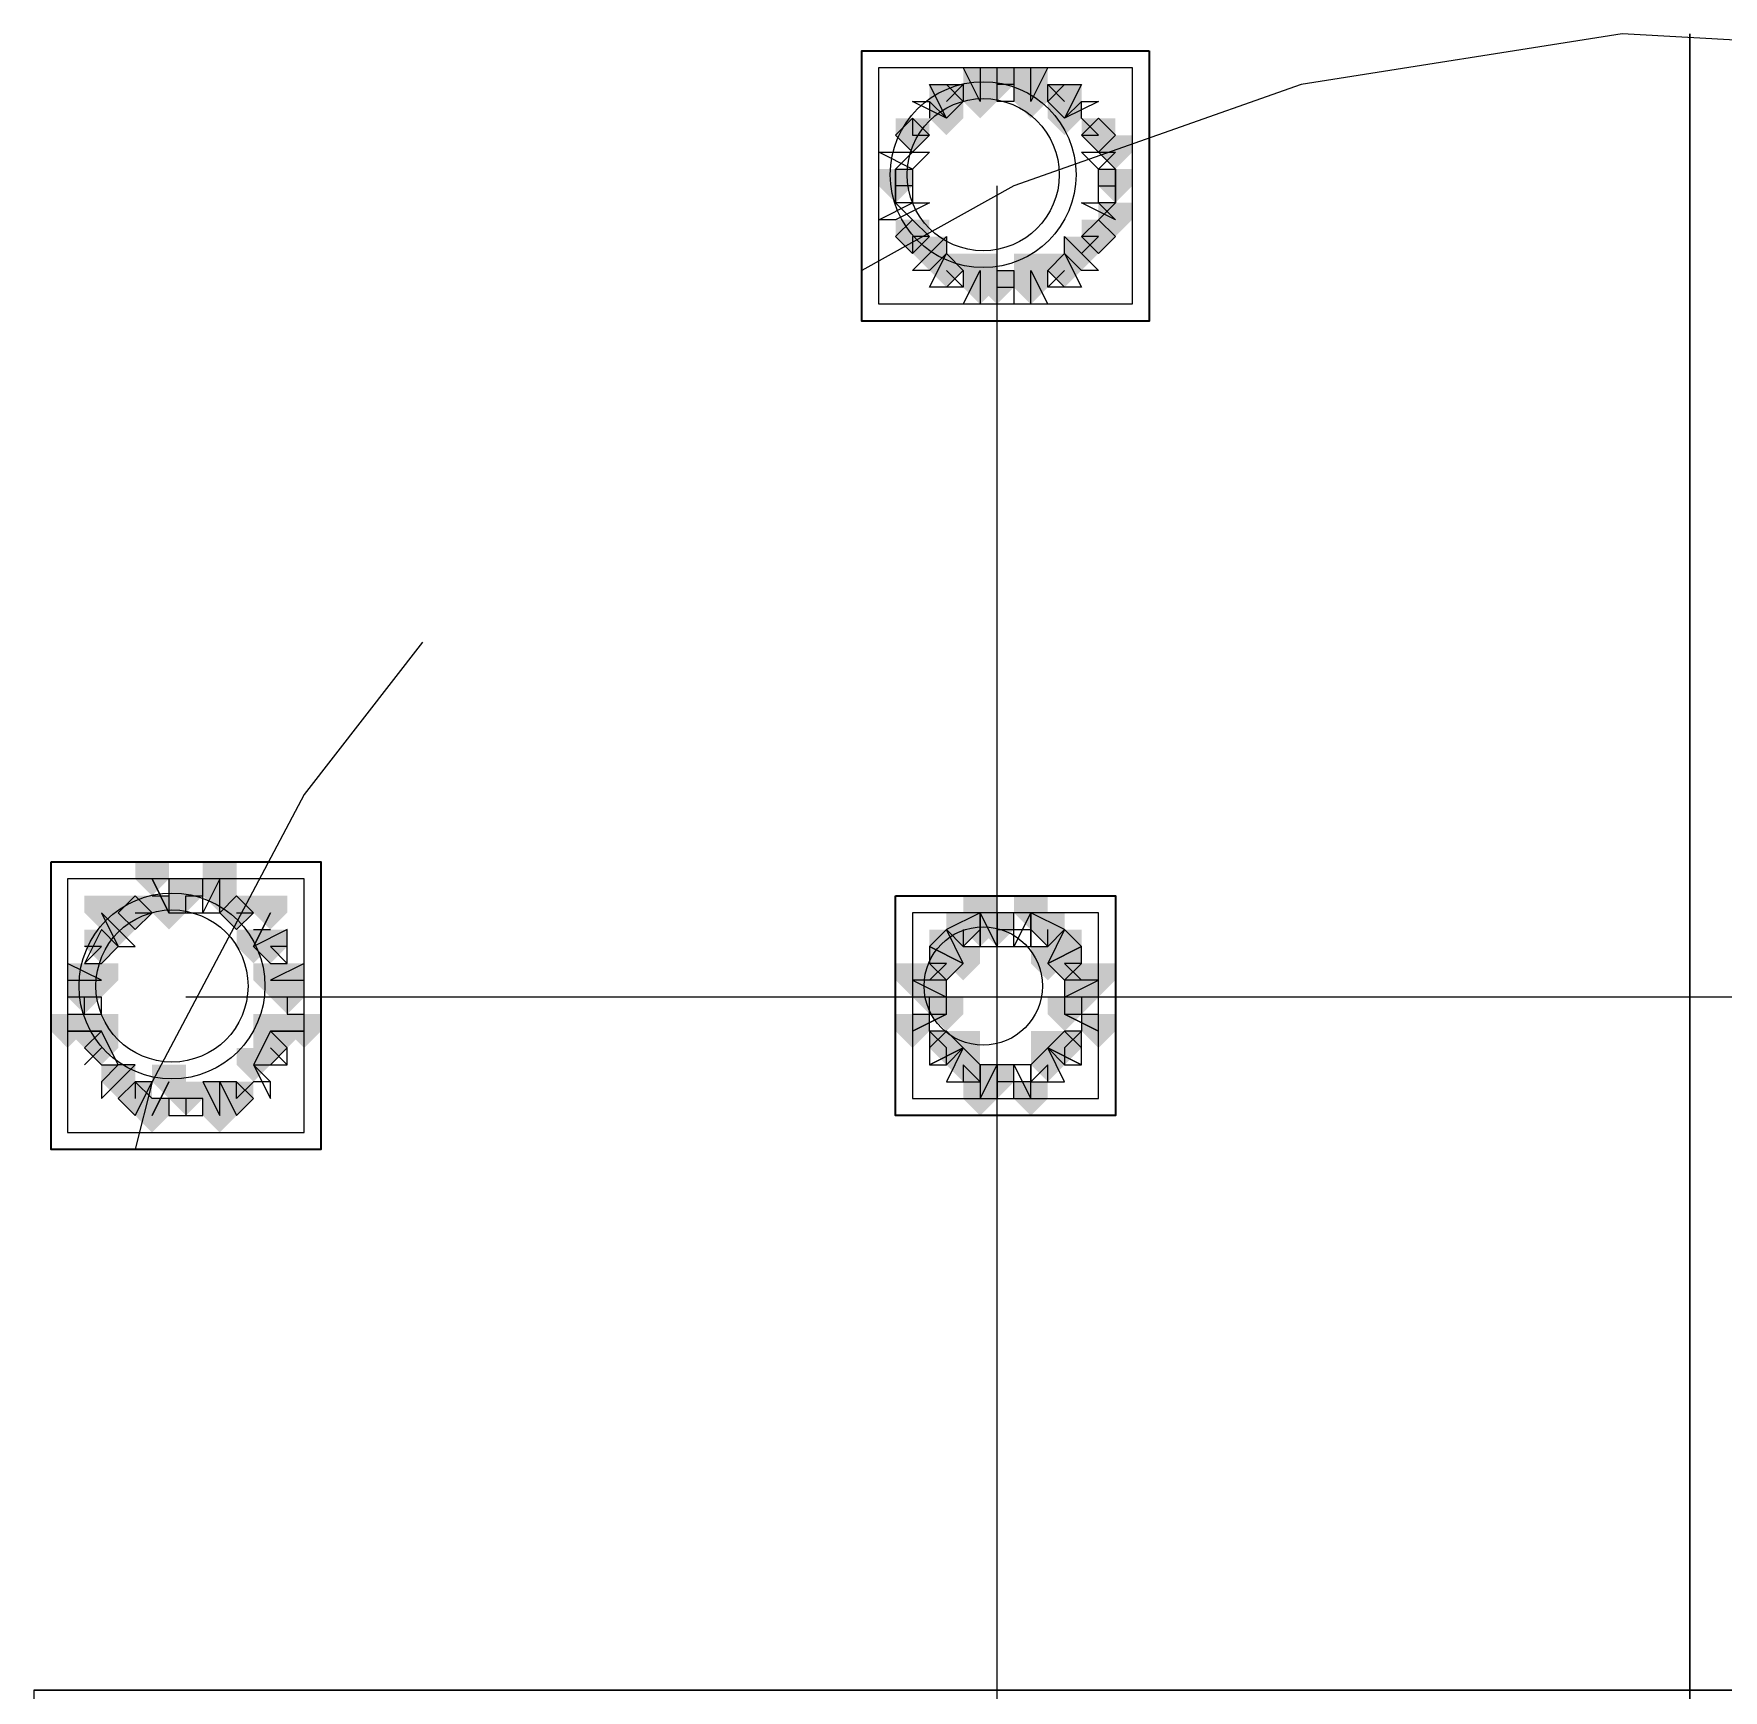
# Model space of a CAD drawing. Header units: millimetres. Extents: x 2315 to 4619, y 1334 to 1897.
# Drawn here: x 4138.01 to 4144.12, y 1554.71 to 1560.69 of the extents above; entities that cross this region are included whole.
import ezdxf

# ---------------------------------------------------------------- set-up
doc = ezdxf.new("R2010")
doc.units = ezdxf.units.MM
for name, color, linetype, true_color in [('PDF_10', 7, 'Continuous', 0x00b85c), ('PDF_AXIS', 7, 'Continuous', 0x00b85c), ('PDF_柱构件', 7, 'Continuous', 0x00b85c), ('PDF_转运站初步方案', 7, 'Continuous', 0x00b85c)]:
    doc.layers.add(name, color=color, linetype=linetype, true_color=true_color)
doc.layers.add('PDF_中心线层', color=1, linetype='Continuous')
doc.layers.add('PDF_粗实线层', color=7, linetype='Continuous')

msp = doc.modelspace()

# ---------------------------------------------------------------- hatches: boundary and pattern name
at = {"layer": 'PDF_10', "transparency": 33554559}
for points in [[(4141.4929, 1560.5703), (4141.4318, 1560.5703), (4141.4318, 1560.5093), (4141.4929, 1560.4482), (4141.554, 1560.5093), (4141.554, 1560.5703)], [(4141.4929, 1560.5703), (4141.4318, 1560.5703), (4141.4318, 1560.5093), (4141.4929, 1560.4482), (4141.554, 1560.5093), (4141.554, 1560.5703)], [(4141.3097, 1560.5093), (4141.2486, 1560.5093), (4141.2486, 1560.4482), (4141.3097, 1560.3871), (4141.3707, 1560.4482), (4141.3707, 1560.5093)], [(4141.3097, 1560.5093), (4141.2486, 1560.5093), (4141.2486, 1560.4482), (4141.3097, 1560.3871), (4141.3707, 1560.4482), (4141.3707, 1560.5093)], [(4141.7372, 1560.5093), (4141.6761, 1560.5093), (4141.6761, 1560.4482), (4141.7372, 1560.3871), (4141.7983, 1560.4482), (4141.7983, 1560.5093)], [(4141.7372, 1560.5093), (4141.6761, 1560.5093), (4141.6761, 1560.4482), (4141.7372, 1560.3871), (4141.7983, 1560.4482), (4141.7983, 1560.5093)], [(4141.1875, 1560.3871), (4141.1264, 1560.3871), (4141.1264, 1560.326), (4141.1875, 1560.2649), (4141.2486, 1560.326), (4141.2486, 1560.3871)], [(4141.1875, 1560.3871), (4141.1264, 1560.3871), (4141.1264, 1560.326), (4141.1875, 1560.2649), (4141.2486, 1560.326), (4141.2486, 1560.3871)], [(4141.8594, 1560.3871), (4141.7983, 1560.3871), (4141.7983, 1560.326), (4141.8594, 1560.2649), (4141.9205, 1560.326), (4141.9205, 1560.3871)], [(4141.8594, 1560.3871), (4141.7983, 1560.3871), (4141.7983, 1560.326), (4141.8594, 1560.2649), (4141.9205, 1560.326), (4141.9205, 1560.3871)], [(4141.1264, 1560.2039), (4141.0653, 1560.2039), (4141.0653, 1560.1428), (4141.1264, 1560.0817), (4141.1875, 1560.1428), (4141.1875, 1560.2039)], [(4141.1264, 1560.2039), (4141.0653, 1560.2039), (4141.0653, 1560.1428), (4141.1264, 1560.0817), (4141.1875, 1560.1428), (4141.1875, 1560.2039)], [(4141.9205, 1560.2039), (4141.8594, 1560.2039), (4141.8594, 1560.1428), (4141.9205, 1560.0817), (4141.9815, 1560.1428), (4141.9815, 1560.2039)], [(4141.9205, 1560.2039), (4141.8594, 1560.2039), (4141.8594, 1560.1428), (4141.9205, 1560.0817), (4141.9815, 1560.1428), (4141.9815, 1560.2039)], [(4141.1875, 1560.0206), (4141.1264, 1560.0206), (4141.1264, 1559.9595), (4141.1875, 1559.8985), (4141.2486, 1559.9595), (4141.2486, 1560.0206)], [(4141.1875, 1560.0206), (4141.1264, 1560.0206), (4141.1264, 1559.9595), (4141.1875, 1559.8985), (4141.2486, 1559.9595), (4141.2486, 1560.0206)], [(4141.8594, 1560.0206), (4141.7983, 1560.0206), (4141.7983, 1559.9595), (4141.8594, 1559.8985), (4141.9205, 1559.9595), (4141.9205, 1560.0206)], [(4141.8594, 1560.0206), (4141.7983, 1560.0206), (4141.7983, 1559.9595), (4141.8594, 1559.8985), (4141.9205, 1559.9595), (4141.9205, 1560.0206)], [(4141.3097, 1559.8985), (4141.2486, 1559.8985), (4141.2486, 1559.8374), (4141.3097, 1559.7763), (4141.3707, 1559.8374), (4141.3707, 1559.8985)], [(4141.3097, 1559.8985), (4141.2486, 1559.8985), (4141.2486, 1559.8374), (4141.3097, 1559.7763), (4141.3707, 1559.8374), (4141.3707, 1559.8985)], [(4141.7372, 1559.8985), (4141.6761, 1559.8985), (4141.6761, 1559.8374), (4141.7372, 1559.7763), (4141.7983, 1559.8374), (4141.7983, 1559.8985)], [(4141.7372, 1559.8985), (4141.6761, 1559.8985), (4141.6761, 1559.8374), (4141.7372, 1559.7763), (4141.7983, 1559.8374), (4141.7983, 1559.8985)], [(4141.4929, 1559.8374), (4141.4318, 1559.8374), (4141.4318, 1559.7763), (4141.4929, 1559.7152), (4141.554, 1559.7763), (4141.554, 1559.8374)], [(4141.4929, 1559.8374), (4141.4318, 1559.8374), (4141.4318, 1559.7763), (4141.4929, 1559.7152), (4141.554, 1559.7763), (4141.554, 1559.8374)], [(4138.561, 1557.6385), (4138.4999, 1557.6385), (4138.4999, 1557.5774), (4138.561, 1557.5163), (4138.6221, 1557.5774), (4138.6221, 1557.6385)], [(4138.561, 1557.6385), (4138.4999, 1557.6385), (4138.4999, 1557.5774), (4138.561, 1557.5163), (4138.6221, 1557.5774), (4138.6221, 1557.6385)], [(4138.3778, 1557.5774), (4138.3167, 1557.5774), (4138.3167, 1557.5163), (4138.3778, 1557.4552), (4138.4388, 1557.5163), (4138.4388, 1557.5774)], [(4138.3778, 1557.5774), (4138.3167, 1557.5774), (4138.3167, 1557.5163), (4138.3778, 1557.4552), (4138.4388, 1557.5163), (4138.4388, 1557.5774)], [(4138.3778, 1557.5774), (4138.3167, 1557.5774), (4138.3167, 1557.5163), (4138.3778, 1557.4552), (4138.4388, 1557.5163), (4138.4388, 1557.5774)], [(4138.7442, 1557.5774), (4138.6832, 1557.5774), (4138.6832, 1557.5163), (4138.7442, 1557.4552), (4138.8053, 1557.5163), (4138.8053, 1557.5774)], [(4138.7442, 1557.5774), (4138.6832, 1557.5774), (4138.6832, 1557.5163), (4138.7442, 1557.4552), (4138.8053, 1557.5163), (4138.8053, 1557.5774)], [(4138.7442, 1557.5774), (4138.6832, 1557.5774), (4138.6832, 1557.5163), (4138.7442, 1557.4552), (4138.8053, 1557.5163), (4138.8053, 1557.5774)], [(4141.3707, 1557.5163), (4141.3097, 1557.5163), (4141.3097, 1557.4552), (4141.3707, 1557.3941), (4141.4318, 1557.4552), (4141.4318, 1557.5163)], [(4141.3707, 1557.5163), (4141.3097, 1557.5163), (4141.3097, 1557.4552), (4141.3707, 1557.3941), (4141.4318, 1557.4552), (4141.4318, 1557.5163)], [(4141.4929, 1557.5163), (4141.4318, 1557.5163), (4141.4318, 1557.4552), (4141.4929, 1557.3941), (4141.554, 1557.4552), (4141.554, 1557.5163)], [(4141.4929, 1557.5163), (4141.4318, 1557.5163), (4141.4318, 1557.4552), (4141.4929, 1557.3941), (4141.554, 1557.4552), (4141.554, 1557.5163)], [(4141.6761, 1557.5163), (4141.6151, 1557.5163), (4141.6151, 1557.4552), (4141.6761, 1557.3941), (4141.7372, 1557.4552), (4141.7372, 1557.5163)], [(4141.6761, 1557.5163), (4141.6151, 1557.5163), (4141.6151, 1557.4552), (4141.6761, 1557.3941), (4141.7372, 1557.4552), (4141.7372, 1557.5163)], [(4138.2556, 1557.4552), (4138.1945, 1557.4552), (4138.1945, 1557.3941), (4138.2556, 1557.333), (4138.3167, 1557.3941), (4138.3167, 1557.4552)], [(4138.2556, 1557.4552), (4138.1945, 1557.4552), (4138.1945, 1557.3941), (4138.2556, 1557.333), (4138.3167, 1557.3941), (4138.3167, 1557.4552)], [(4138.8664, 1557.4552), (4138.8053, 1557.4552), (4138.8053, 1557.3941), (4138.8664, 1557.333), (4138.9275, 1557.3941), (4138.9275, 1557.4552)], [(4138.8664, 1557.4552), (4138.8053, 1557.4552), (4138.8053, 1557.3941), (4138.8664, 1557.333), (4138.9275, 1557.3941), (4138.9275, 1557.4552)], [(4141.3097, 1557.3941), (4141.2486, 1557.3941), (4141.2486, 1557.333), (4141.3097, 1557.272), (4141.3707, 1557.333), (4141.3707, 1557.3941)], [(4141.3097, 1557.3941), (4141.2486, 1557.3941), (4141.2486, 1557.333), (4141.3097, 1557.272), (4141.3707, 1557.333), (4141.3707, 1557.3941)], [(4141.7372, 1557.3941), (4141.6761, 1557.3941), (4141.6761, 1557.333), (4141.7372, 1557.272), (4141.7983, 1557.333), (4141.7983, 1557.3941)], [(4141.7372, 1557.3941), (4141.6761, 1557.3941), (4141.6761, 1557.333), (4141.7372, 1557.272), (4141.7983, 1557.333), (4141.7983, 1557.3941)], [(4138.1945, 1557.272), (4138.1334, 1557.272), (4138.1334, 1557.2109), (4138.1945, 1557.1498), (4138.2556, 1557.2109), (4138.2556, 1557.272)], [(4138.1945, 1557.272), (4138.1334, 1557.272), (4138.1334, 1557.2109), (4138.1945, 1557.1498), (4138.2556, 1557.2109), (4138.2556, 1557.272)], [(4138.1945, 1557.272), (4138.1334, 1557.272), (4138.1334, 1557.2109), (4138.1945, 1557.1498), (4138.2556, 1557.2109), (4138.2556, 1557.272)], [(4138.9275, 1557.272), (4138.8664, 1557.272), (4138.8664, 1557.2109), (4138.9275, 1557.1498), (4138.9886, 1557.2109), (4138.9886, 1557.272)], [(4138.9275, 1557.272), (4138.8664, 1557.272), (4138.8664, 1557.2109), (4138.9275, 1557.1498), (4138.9886, 1557.2109), (4138.9886, 1557.272)], [(4141.2486, 1557.272), (4141.1875, 1557.272), (4141.1875, 1557.2109), (4141.2486, 1557.1498), (4141.3097, 1557.2109), (4141.3097, 1557.272)], [(4141.2486, 1557.272), (4141.1875, 1557.272), (4141.1875, 1557.2109), (4141.2486, 1557.1498), (4141.3097, 1557.2109), (4141.3097, 1557.272)], [(4141.2486, 1557.272), (4141.1875, 1557.272), (4141.1875, 1557.2109), (4141.2486, 1557.1498), (4141.3097, 1557.2109), (4141.3097, 1557.272)], [(4141.7983, 1557.272), (4141.7372, 1557.272), (4141.7372, 1557.2109), (4141.7983, 1557.1498), (4141.8594, 1557.2109), (4141.8594, 1557.272)], [(4141.7983, 1557.272), (4141.7372, 1557.272), (4141.7372, 1557.2109), (4141.7983, 1557.1498), (4141.8594, 1557.2109), (4141.8594, 1557.272)], [(4141.7983, 1557.272), (4141.7372, 1557.272), (4141.7372, 1557.2109), (4141.7983, 1557.1498), (4141.8594, 1557.2109), (4141.8594, 1557.272)], [(4138.2556, 1557.0887), (4138.1945, 1557.0887), (4138.1945, 1557.0276), (4138.2556, 1556.9666), (4138.3167, 1557.0276), (4138.3167, 1557.0887)], [(4138.2556, 1557.0887), (4138.1945, 1557.0887), (4138.1945, 1557.0276), (4138.2556, 1556.9666), (4138.3167, 1557.0276), (4138.3167, 1557.0887)], [(4138.8664, 1557.0887), (4138.8053, 1557.0887), (4138.8053, 1557.0276), (4138.8664, 1556.9666), (4138.9275, 1557.0276), (4138.9275, 1557.0887)], [(4138.8664, 1557.0887), (4138.8053, 1557.0887), (4138.8053, 1557.0276), (4138.8664, 1556.9666), (4138.9275, 1557.0276), (4138.9275, 1557.0887)], [(4141.3097, 1557.0887), (4141.2486, 1557.0887), (4141.2486, 1557.0276), (4141.3097, 1556.9666), (4141.3707, 1557.0276), (4141.3707, 1557.0887)], [(4141.3097, 1557.0887), (4141.2486, 1557.0887), (4141.2486, 1557.0276), (4141.3097, 1556.9666), (4141.3707, 1557.0276), (4141.3707, 1557.0887)], [(4141.7372, 1557.0887), (4141.6761, 1557.0887), (4141.6761, 1557.0276), (4141.7372, 1556.9666), (4141.7983, 1557.0276), (4141.7983, 1557.0887)], [(4141.7372, 1557.0887), (4141.6761, 1557.0887), (4141.6761, 1557.0276), (4141.7372, 1556.9666), (4141.7983, 1557.0276), (4141.7983, 1557.0887)], [(4141.3707, 1557.0276), (4141.3097, 1557.0276), (4141.3097, 1556.9666), (4141.3707, 1556.9055), (4141.4318, 1556.9666), (4141.4318, 1557.0276)], [(4141.3707, 1557.0276), (4141.3097, 1557.0276), (4141.3097, 1556.9666), (4141.3707, 1556.9055), (4141.4318, 1556.9666), (4141.4318, 1557.0276)], [(4141.6761, 1557.0276), (4141.6151, 1557.0276), (4141.6151, 1556.9666), (4141.6761, 1556.9055), (4141.7372, 1556.9666), (4141.7372, 1557.0276)], [(4141.6761, 1557.0276), (4141.6151, 1557.0276), (4141.6151, 1556.9666), (4141.6761, 1556.9055), (4141.7372, 1556.9666), (4141.7372, 1557.0276)], [(4141.4929, 1556.9666), (4141.4318, 1556.9666), (4141.4318, 1556.9055), (4141.4929, 1556.8444), (4141.554, 1556.9055), (4141.554, 1556.9666)], [(4141.4929, 1556.9666), (4141.4318, 1556.9666), (4141.4318, 1556.9055), (4141.4929, 1556.8444), (4141.554, 1556.9055), (4141.554, 1556.9666)], [(4138.3778, 1556.9055), (4138.3167, 1556.9055), (4138.3167, 1556.8444), (4138.3778, 1556.7833), (4138.4388, 1556.8444), (4138.4388, 1556.9055)], [(4138.3778, 1556.9055), (4138.3167, 1556.9055), (4138.3167, 1556.8444), (4138.3778, 1556.7833), (4138.4388, 1556.8444), (4138.4388, 1556.9055)], [(4138.561, 1556.9055), (4138.4999, 1556.9055), (4138.4999, 1556.8444), (4138.561, 1556.7833), (4138.6221, 1556.8444), (4138.6221, 1556.9055)], [(4138.561, 1556.9055), (4138.4999, 1556.9055), (4138.4999, 1556.8444), (4138.561, 1556.7833), (4138.6221, 1556.8444), (4138.6221, 1556.9055)], [(4138.7442, 1556.9055), (4138.6832, 1556.9055), (4138.6832, 1556.8444), (4138.7442, 1556.7833), (4138.8053, 1556.8444), (4138.8053, 1556.9055)], [(4138.7442, 1556.9055), (4138.6832, 1556.9055), (4138.6832, 1556.8444), (4138.7442, 1556.7833), (4138.8053, 1556.8444), (4138.8053, 1556.9055)]]:
    msp.add_hatch(color=256, dxfattribs=at).paths.add_polyline_path(points)
at = {"layer": 'PDF_柱构件', "transparency": 33554559}
for points in [[(4141.4318, 1560.5703), (4141.3707, 1560.5703), (4141.3707, 1560.5093), (4141.4318, 1560.4482), (4141.4929, 1560.5093), (4141.4929, 1560.5703)], [(4141.6151, 1560.5703), (4141.554, 1560.5703), (4141.554, 1560.5093), (4141.6151, 1560.4482), (4141.6761, 1560.5093), (4141.6761, 1560.5703)], [(4141.4318, 1560.5093), (4141.3707, 1560.5093), (4141.3707, 1560.4482), (4141.4318, 1560.3871), (4141.4929, 1560.4482), (4141.4929, 1560.5093)], [(4141.6151, 1560.5093), (4141.554, 1560.5093), (4141.554, 1560.4482), (4141.6151, 1560.3871), (4141.6761, 1560.4482), (4141.6761, 1560.5093)], [(4141.3097, 1560.4482), (4141.2486, 1560.4482), (4141.2486, 1560.3871), (4141.3097, 1560.326), (4141.3707, 1560.3871), (4141.3707, 1560.4482)], [(4141.7372, 1560.4482), (4141.6761, 1560.4482), (4141.6761, 1560.3871), (4141.7372, 1560.326), (4141.7983, 1560.3871), (4141.7983, 1560.4482)], [(4141.9205, 1560.326), (4141.8594, 1560.326), (4141.8594, 1560.2649), (4141.9205, 1560.2039), (4141.9815, 1560.2649), (4141.9815, 1560.326)], [(4141.9205, 1560.0817), (4141.8594, 1560.0817), (4141.8594, 1560.0206), (4141.9205, 1559.9595), (4141.9815, 1560.0206), (4141.9815, 1560.0817)], [(4141.2486, 1559.9595), (4141.1875, 1559.9595), (4141.1875, 1559.8985), (4141.2486, 1559.8374), (4141.3097, 1559.8985), (4141.3097, 1559.9595)], [(4141.7983, 1559.9595), (4141.7372, 1559.9595), (4141.7372, 1559.8985), (4141.7983, 1559.8374), (4141.8594, 1559.8985), (4141.8594, 1559.9595)], [(4141.4318, 1559.8985), (4141.3707, 1559.8985), (4141.3707, 1559.8374), (4141.4318, 1559.7763), (4141.4929, 1559.8374), (4141.4929, 1559.8985)], [(4141.6151, 1559.8985), (4141.554, 1559.8985), (4141.554, 1559.8374), (4141.6151, 1559.7763), (4141.6761, 1559.8374), (4141.6761, 1559.8985)], [(4141.4318, 1559.8374), (4141.3707, 1559.8374), (4141.3707, 1559.7763), (4141.4318, 1559.7152), (4141.4929, 1559.7763), (4141.4929, 1559.8374)], [(4141.6151, 1559.8374), (4141.554, 1559.8374), (4141.554, 1559.7763), (4141.6151, 1559.7152), (4141.6761, 1559.7763), (4141.6761, 1559.8374)], [(4138.4388, 1557.6995), (4138.3778, 1557.6995), (4138.3778, 1557.6385), (4138.4388, 1557.5774), (4138.4999, 1557.6385), (4138.4999, 1557.6995)], [(4138.6832, 1557.6995), (4138.6221, 1557.6995), (4138.6221, 1557.6385), (4138.6832, 1557.5774), (4138.7442, 1557.6385), (4138.7442, 1557.6995)], [(4138.6832, 1557.6385), (4138.6221, 1557.6385), (4138.6221, 1557.5774), (4138.6832, 1557.5163), (4138.7442, 1557.5774), (4138.7442, 1557.6385)], [(4138.2556, 1557.5774), (4138.1945, 1557.5774), (4138.1945, 1557.5163), (4138.2556, 1557.4552), (4138.3167, 1557.5163), (4138.3167, 1557.5774)], [(4138.4999, 1557.5774), (4138.4388, 1557.5774), (4138.4388, 1557.5163), (4138.4999, 1557.4552), (4138.561, 1557.5163), (4138.561, 1557.5774)], [(4138.8664, 1557.5774), (4138.8053, 1557.5774), (4138.8053, 1557.5163), (4138.8664, 1557.4552), (4138.9275, 1557.5163), (4138.9275, 1557.5774)], [(4141.4318, 1557.5774), (4141.3707, 1557.5774), (4141.3707, 1557.5163), (4141.4318, 1557.4552), (4141.4929, 1557.5163), (4141.4929, 1557.5774)], [(4141.6151, 1557.5774), (4141.554, 1557.5774), (4141.554, 1557.5163), (4141.6151, 1557.4552), (4141.6761, 1557.5163), (4141.6761, 1557.5774)], [(4138.3167, 1557.5163), (4138.2556, 1557.5163), (4138.2556, 1557.4552), (4138.3167, 1557.3941), (4138.3778, 1557.4552), (4138.3778, 1557.5163)], [(4141.4318, 1557.5163), (4141.3707, 1557.5163), (4141.3707, 1557.4552), (4141.4318, 1557.3941), (4141.4929, 1557.4552), (4141.4929, 1557.5163)], [(4138.8053, 1557.4552), (4138.7442, 1557.4552), (4138.7442, 1557.3941), (4138.8053, 1557.333), (4138.8664, 1557.3941), (4138.8664, 1557.4552)], [(4141.3097, 1557.4552), (4141.2486, 1557.4552), (4141.2486, 1557.3941), (4141.3097, 1557.333), (4141.3707, 1557.3941), (4141.3707, 1557.4552)], [(4141.7372, 1557.4552), (4141.6761, 1557.4552), (4141.6761, 1557.3941), (4141.7372, 1557.333), (4141.7983, 1557.3941), (4141.7983, 1557.4552)], [(4141.3707, 1557.3941), (4141.3097, 1557.3941), (4141.3097, 1557.333), (4141.3707, 1557.272), (4141.4318, 1557.333), (4141.4318, 1557.3941)], [(4141.6761, 1557.3941), (4141.6151, 1557.3941), (4141.6151, 1557.333), (4141.6761, 1557.272), (4141.7372, 1557.333), (4141.7372, 1557.3941)], [(4138.1945, 1557.333), (4138.1334, 1557.333), (4138.1334, 1557.272), (4138.1945, 1557.2109), (4138.2556, 1557.272), (4138.2556, 1557.333)], [(4138.2556, 1557.333), (4138.1945, 1557.333), (4138.1945, 1557.272), (4138.2556, 1557.2109), (4138.3167, 1557.272), (4138.3167, 1557.333)], [(4138.8664, 1557.333), (4138.8053, 1557.333), (4138.8053, 1557.272), (4138.8664, 1557.2109), (4138.9275, 1557.272), (4138.9275, 1557.333)], [(4138.9275, 1557.333), (4138.8664, 1557.333), (4138.8664, 1557.272), (4138.9275, 1557.2109), (4138.9886, 1557.272), (4138.9886, 1557.333)], [(4141.1875, 1557.333), (4141.1264, 1557.333), (4141.1264, 1557.272), (4141.1875, 1557.2109), (4141.2486, 1557.272), (4141.2486, 1557.333)], [(4141.2486, 1557.333), (4141.1875, 1557.333), (4141.1875, 1557.272), (4141.2486, 1557.2109), (4141.3097, 1557.272), (4141.3097, 1557.333)], [(4141.7983, 1557.333), (4141.7372, 1557.333), (4141.7372, 1557.272), (4141.7983, 1557.2109), (4141.8594, 1557.272), (4141.8594, 1557.333)], [(4141.8594, 1557.333), (4141.7983, 1557.333), (4141.7983, 1557.272), (4141.8594, 1557.2109), (4141.9205, 1557.272), (4141.9205, 1557.333)], [(4141.3097, 1557.2109), (4141.2486, 1557.2109), (4141.2486, 1557.1498), (4141.3097, 1557.0887), (4141.3707, 1557.1498), (4141.3707, 1557.2109)], [(4141.7372, 1557.2109), (4141.6761, 1557.2109), (4141.6761, 1557.1498), (4141.7372, 1557.0887), (4141.7983, 1557.1498), (4141.7983, 1557.2109)], [(4138.1334, 1557.1498), (4138.0724, 1557.1498), (4138.0724, 1557.0887), (4138.1334, 1557.0276), (4138.1945, 1557.0887), (4138.1945, 1557.1498)], [(4138.1945, 1557.1498), (4138.1334, 1557.1498), (4138.1334, 1557.0887), (4138.1945, 1557.0276), (4138.2556, 1557.0887), (4138.2556, 1557.1498)], [(4138.2556, 1557.1498), (4138.1945, 1557.1498), (4138.1945, 1557.0887), (4138.2556, 1557.0276), (4138.3167, 1557.0887), (4138.3167, 1557.1498)], [(4138.8664, 1557.1498), (4138.8053, 1557.1498), (4138.8053, 1557.0887), (4138.8664, 1557.0276), (4138.9275, 1557.0887), (4138.9275, 1557.1498)], [(4138.9275, 1557.1498), (4138.8664, 1557.1498), (4138.8664, 1557.0887), (4138.9275, 1557.0276), (4138.9886, 1557.0887), (4138.9886, 1557.1498)], [(4138.9886, 1557.1498), (4138.9275, 1557.1498), (4138.9275, 1557.0887), (4138.9886, 1557.0276), (4139.0497, 1557.0887), (4139.0497, 1557.1498)], [(4141.1875, 1557.1498), (4141.1264, 1557.1498), (4141.1264, 1557.0887), (4141.1875, 1557.0276), (4141.2486, 1557.0887), (4141.2486, 1557.1498)], [(4141.8594, 1557.1498), (4141.7983, 1557.1498), (4141.7983, 1557.0887), (4141.8594, 1557.0276), (4141.9205, 1557.0887), (4141.9205, 1557.1498)], [(4141.3707, 1557.0887), (4141.3097, 1557.0887), (4141.3097, 1557.0276), (4141.3707, 1556.9666), (4141.4318, 1557.0276), (4141.4318, 1557.0887)], [(4141.6761, 1557.0887), (4141.6151, 1557.0887), (4141.6151, 1557.0276), (4141.6761, 1556.9666), (4141.7372, 1557.0276), (4141.7372, 1557.0887)], [(4138.8053, 1557.0276), (4138.7442, 1557.0276), (4138.7442, 1556.9666), (4138.8053, 1556.9055), (4138.8664, 1556.9666), (4138.8664, 1557.0276)], [(4138.3167, 1556.9666), (4138.2556, 1556.9666), (4138.2556, 1556.9055), (4138.3167, 1556.8444), (4138.3778, 1556.9055), (4138.3778, 1556.9666)], [(4138.4999, 1556.9666), (4138.4388, 1556.9666), (4138.4388, 1556.9055), (4138.4999, 1556.8444), (4138.561, 1556.9055), (4138.561, 1556.9666)], [(4141.4318, 1556.9666), (4141.3707, 1556.9666), (4141.3707, 1556.9055), (4141.4318, 1556.8444), (4141.4929, 1556.9055), (4141.4929, 1556.9666)], [(4138.6832, 1556.9055), (4138.6221, 1556.9055), (4138.6221, 1556.8444), (4138.6832, 1556.7833), (4138.7442, 1556.8444), (4138.7442, 1556.9055)], [(4141.4318, 1556.9055), (4141.3707, 1556.9055), (4141.3707, 1556.8444), (4141.4318, 1556.7833), (4141.4929, 1556.8444), (4141.4929, 1556.9055)], [(4141.6151, 1556.9055), (4141.554, 1556.9055), (4141.554, 1556.8444), (4141.6151, 1556.7833), (4141.6761, 1556.8444), (4141.6761, 1556.9055)], [(4138.4388, 1556.8444), (4138.3778, 1556.8444), (4138.3778, 1556.7833), (4138.4388, 1556.7222), (4138.4999, 1556.7833), (4138.4999, 1556.8444)], [(4138.6832, 1556.8444), (4138.6221, 1556.8444), (4138.6221, 1556.7833), (4138.6832, 1556.7222), (4138.7442, 1556.7833), (4138.7442, 1556.8444)]]:
    msp.add_hatch(color=256, dxfattribs=at).paths.add_polyline_path(points)
at = {"layer": 'PDF_转运站初步方案', "transparency": 33554559}
for points in [[(4141.4929, 1560.5703), (4141.4318, 1560.5703), (4141.4318, 1560.5093), (4141.4929, 1560.4482), (4141.554, 1560.5093), (4141.554, 1560.5703)], [(4141.4929, 1560.5703), (4141.4318, 1560.5703), (4141.4318, 1560.5093), (4141.4929, 1560.4482), (4141.554, 1560.5093), (4141.554, 1560.5703)], [(4141.3097, 1560.5093), (4141.2486, 1560.5093), (4141.2486, 1560.4482), (4141.3097, 1560.3871), (4141.3707, 1560.4482), (4141.3707, 1560.5093)], [(4141.3097, 1560.5093), (4141.2486, 1560.5093), (4141.2486, 1560.4482), (4141.3097, 1560.3871), (4141.3707, 1560.4482), (4141.3707, 1560.5093)], [(4141.7372, 1560.5093), (4141.6761, 1560.5093), (4141.6761, 1560.4482), (4141.7372, 1560.3871), (4141.7983, 1560.4482), (4141.7983, 1560.5093)], [(4141.7372, 1560.5093), (4141.6761, 1560.5093), (4141.6761, 1560.4482), (4141.7372, 1560.3871), (4141.7983, 1560.4482), (4141.7983, 1560.5093)], [(4141.1875, 1560.3871), (4141.1264, 1560.3871), (4141.1264, 1560.326), (4141.1875, 1560.2649), (4141.2486, 1560.326), (4141.2486, 1560.3871)], [(4141.1875, 1560.3871), (4141.1264, 1560.3871), (4141.1264, 1560.326), (4141.1875, 1560.2649), (4141.2486, 1560.326), (4141.2486, 1560.3871)], [(4141.8594, 1560.3871), (4141.7983, 1560.3871), (4141.7983, 1560.326), (4141.8594, 1560.2649), (4141.9205, 1560.326), (4141.9205, 1560.3871)], [(4141.8594, 1560.3871), (4141.7983, 1560.3871), (4141.7983, 1560.326), (4141.8594, 1560.2649), (4141.9205, 1560.326), (4141.9205, 1560.3871)], [(4141.1264, 1560.2039), (4141.0653, 1560.2039), (4141.0653, 1560.1428), (4141.1264, 1560.0817), (4141.1875, 1560.1428), (4141.1875, 1560.2039)], [(4141.1264, 1560.2039), (4141.0653, 1560.2039), (4141.0653, 1560.1428), (4141.1264, 1560.0817), (4141.1875, 1560.1428), (4141.1875, 1560.2039)], [(4141.9205, 1560.2039), (4141.8594, 1560.2039), (4141.8594, 1560.1428), (4141.9205, 1560.0817), (4141.9815, 1560.1428), (4141.9815, 1560.2039)], [(4141.9205, 1560.2039), (4141.8594, 1560.2039), (4141.8594, 1560.1428), (4141.9205, 1560.0817), (4141.9815, 1560.1428), (4141.9815, 1560.2039)], [(4141.1875, 1560.0206), (4141.1264, 1560.0206), (4141.1264, 1559.9595), (4141.1875, 1559.8985), (4141.2486, 1559.9595), (4141.2486, 1560.0206)], [(4141.1875, 1560.0206), (4141.1264, 1560.0206), (4141.1264, 1559.9595), (4141.1875, 1559.8985), (4141.2486, 1559.9595), (4141.2486, 1560.0206)], [(4141.8594, 1560.0206), (4141.7983, 1560.0206), (4141.7983, 1559.9595), (4141.8594, 1559.8985), (4141.9205, 1559.9595), (4141.9205, 1560.0206)], [(4141.8594, 1560.0206), (4141.7983, 1560.0206), (4141.7983, 1559.9595), (4141.8594, 1559.8985), (4141.9205, 1559.9595), (4141.9205, 1560.0206)], [(4141.3097, 1559.8985), (4141.2486, 1559.8985), (4141.2486, 1559.8374), (4141.3097, 1559.7763), (4141.3707, 1559.8374), (4141.3707, 1559.8985)], [(4141.3097, 1559.8985), (4141.2486, 1559.8985), (4141.2486, 1559.8374), (4141.3097, 1559.7763), (4141.3707, 1559.8374), (4141.3707, 1559.8985)], [(4141.7372, 1559.8985), (4141.6761, 1559.8985), (4141.6761, 1559.8374), (4141.7372, 1559.7763), (4141.7983, 1559.8374), (4141.7983, 1559.8985)], [(4141.7372, 1559.8985), (4141.6761, 1559.8985), (4141.6761, 1559.8374), (4141.7372, 1559.7763), (4141.7983, 1559.8374), (4141.7983, 1559.8985)], [(4141.4929, 1559.8374), (4141.4318, 1559.8374), (4141.4318, 1559.7763), (4141.4929, 1559.7152), (4141.554, 1559.7763), (4141.554, 1559.8374)], [(4141.4929, 1559.8374), (4141.4318, 1559.8374), (4141.4318, 1559.7763), (4141.4929, 1559.7152), (4141.554, 1559.7763), (4141.554, 1559.8374)], [(4138.561, 1557.6385), (4138.4999, 1557.6385), (4138.4999, 1557.5774), (4138.561, 1557.5163), (4138.6221, 1557.5774), (4138.6221, 1557.6385)], [(4138.561, 1557.6385), (4138.4999, 1557.6385), (4138.4999, 1557.5774), (4138.561, 1557.5163), (4138.6221, 1557.5774), (4138.6221, 1557.6385)], [(4138.3778, 1557.5774), (4138.3167, 1557.5774), (4138.3167, 1557.5163), (4138.3778, 1557.4552), (4138.4388, 1557.5163), (4138.4388, 1557.5774)], [(4138.3778, 1557.5774), (4138.3167, 1557.5774), (4138.3167, 1557.5163), (4138.3778, 1557.4552), (4138.4388, 1557.5163), (4138.4388, 1557.5774)], [(4138.7442, 1557.5774), (4138.6832, 1557.5774), (4138.6832, 1557.5163), (4138.7442, 1557.4552), (4138.8053, 1557.5163), (4138.8053, 1557.5774)], [(4138.7442, 1557.5774), (4138.6832, 1557.5774), (4138.6832, 1557.5163), (4138.7442, 1557.4552), (4138.8053, 1557.5163), (4138.8053, 1557.5774)], [(4141.3707, 1557.5163), (4141.3097, 1557.5163), (4141.3097, 1557.4552), (4141.3707, 1557.3941), (4141.4318, 1557.4552), (4141.4318, 1557.5163)], [(4141.3707, 1557.5163), (4141.3097, 1557.5163), (4141.3097, 1557.4552), (4141.3707, 1557.3941), (4141.4318, 1557.4552), (4141.4318, 1557.5163)], [(4141.4929, 1557.5163), (4141.4318, 1557.5163), (4141.4318, 1557.4552), (4141.4929, 1557.3941), (4141.554, 1557.4552), (4141.554, 1557.5163)], [(4141.4929, 1557.5163), (4141.4318, 1557.5163), (4141.4318, 1557.4552), (4141.4929, 1557.3941), (4141.554, 1557.4552), (4141.554, 1557.5163)], [(4141.6761, 1557.5163), (4141.6151, 1557.5163), (4141.6151, 1557.4552), (4141.6761, 1557.3941), (4141.7372, 1557.4552), (4141.7372, 1557.5163)], [(4141.6761, 1557.5163), (4141.6151, 1557.5163), (4141.6151, 1557.4552), (4141.6761, 1557.3941), (4141.7372, 1557.4552), (4141.7372, 1557.5163)], [(4138.2556, 1557.4552), (4138.1945, 1557.4552), (4138.1945, 1557.3941), (4138.2556, 1557.333), (4138.3167, 1557.3941), (4138.3167, 1557.4552)], [(4138.2556, 1557.4552), (4138.1945, 1557.4552), (4138.1945, 1557.3941), (4138.2556, 1557.333), (4138.3167, 1557.3941), (4138.3167, 1557.4552)], [(4138.8664, 1557.4552), (4138.8053, 1557.4552), (4138.8053, 1557.3941), (4138.8664, 1557.333), (4138.9275, 1557.3941), (4138.9275, 1557.4552)], [(4138.8664, 1557.4552), (4138.8053, 1557.4552), (4138.8053, 1557.3941), (4138.8664, 1557.333), (4138.9275, 1557.3941), (4138.9275, 1557.4552)], [(4141.3097, 1557.3941), (4141.2486, 1557.3941), (4141.2486, 1557.333), (4141.3097, 1557.272), (4141.3707, 1557.333), (4141.3707, 1557.3941)], [(4141.3097, 1557.3941), (4141.2486, 1557.3941), (4141.2486, 1557.333), (4141.3097, 1557.272), (4141.3707, 1557.333), (4141.3707, 1557.3941)], [(4141.7372, 1557.3941), (4141.6761, 1557.3941), (4141.6761, 1557.333), (4141.7372, 1557.272), (4141.7983, 1557.333), (4141.7983, 1557.3941)], [(4141.7372, 1557.3941), (4141.6761, 1557.3941), (4141.6761, 1557.333), (4141.7372, 1557.272), (4141.7983, 1557.333), (4141.7983, 1557.3941)], [(4138.1945, 1557.272), (4138.1334, 1557.272), (4138.1334, 1557.2109), (4138.1945, 1557.1498), (4138.2556, 1557.2109), (4138.2556, 1557.272)], [(4138.1945, 1557.272), (4138.1334, 1557.272), (4138.1334, 1557.2109), (4138.1945, 1557.1498), (4138.2556, 1557.2109), (4138.2556, 1557.272)], [(4138.9275, 1557.272), (4138.8664, 1557.272), (4138.8664, 1557.2109), (4138.9275, 1557.1498), (4138.9886, 1557.2109), (4138.9886, 1557.272)], [(4138.9275, 1557.272), (4138.8664, 1557.272), (4138.8664, 1557.2109), (4138.9275, 1557.1498), (4138.9886, 1557.2109), (4138.9886, 1557.272)], [(4141.2486, 1557.272), (4141.1875, 1557.272), (4141.1875, 1557.2109), (4141.2486, 1557.1498), (4141.3097, 1557.2109), (4141.3097, 1557.272)], [(4141.2486, 1557.272), (4141.1875, 1557.272), (4141.1875, 1557.2109), (4141.2486, 1557.1498), (4141.3097, 1557.2109), (4141.3097, 1557.272)], [(4141.7983, 1557.272), (4141.7372, 1557.272), (4141.7372, 1557.2109), (4141.7983, 1557.1498), (4141.8594, 1557.2109), (4141.8594, 1557.272)], [(4141.7983, 1557.272), (4141.7372, 1557.272), (4141.7372, 1557.2109), (4141.7983, 1557.1498), (4141.8594, 1557.2109), (4141.8594, 1557.272)], [(4138.2556, 1557.0887), (4138.1945, 1557.0887), (4138.1945, 1557.0276), (4138.2556, 1556.9666), (4138.3167, 1557.0276), (4138.3167, 1557.0887)], [(4138.2556, 1557.0887), (4138.1945, 1557.0887), (4138.1945, 1557.0276), (4138.2556, 1556.9666), (4138.3167, 1557.0276), (4138.3167, 1557.0887)], [(4138.8664, 1557.0887), (4138.8053, 1557.0887), (4138.8053, 1557.0276), (4138.8664, 1556.9666), (4138.9275, 1557.0276), (4138.9275, 1557.0887)], [(4138.8664, 1557.0887), (4138.8053, 1557.0887), (4138.8053, 1557.0276), (4138.8664, 1556.9666), (4138.9275, 1557.0276), (4138.9275, 1557.0887)], [(4141.3097, 1557.0887), (4141.2486, 1557.0887), (4141.2486, 1557.0276), (4141.3097, 1556.9666), (4141.3707, 1557.0276), (4141.3707, 1557.0887)], [(4141.3097, 1557.0887), (4141.2486, 1557.0887), (4141.2486, 1557.0276), (4141.3097, 1556.9666), (4141.3707, 1557.0276), (4141.3707, 1557.0887)], [(4141.7372, 1557.0887), (4141.6761, 1557.0887), (4141.6761, 1557.0276), (4141.7372, 1556.9666), (4141.7983, 1557.0276), (4141.7983, 1557.0887)], [(4141.7372, 1557.0887), (4141.6761, 1557.0887), (4141.6761, 1557.0276), (4141.7372, 1556.9666), (4141.7983, 1557.0276), (4141.7983, 1557.0887)], [(4141.3707, 1557.0276), (4141.3097, 1557.0276), (4141.3097, 1556.9666), (4141.3707, 1556.9055), (4141.4318, 1556.9666), (4141.4318, 1557.0276)], [(4141.3707, 1557.0276), (4141.3097, 1557.0276), (4141.3097, 1556.9666), (4141.3707, 1556.9055), (4141.4318, 1556.9666), (4141.4318, 1557.0276)], [(4141.6761, 1557.0276), (4141.6151, 1557.0276), (4141.6151, 1556.9666), (4141.6761, 1556.9055), (4141.7372, 1556.9666), (4141.7372, 1557.0276)], [(4141.6761, 1557.0276), (4141.6151, 1557.0276), (4141.6151, 1556.9666), (4141.6761, 1556.9055), (4141.7372, 1556.9666), (4141.7372, 1557.0276)], [(4141.4929, 1556.9666), (4141.4318, 1556.9666), (4141.4318, 1556.9055), (4141.4929, 1556.8444), (4141.554, 1556.9055), (4141.554, 1556.9666)], [(4141.4929, 1556.9666), (4141.4318, 1556.9666), (4141.4318, 1556.9055), (4141.4929, 1556.8444), (4141.554, 1556.9055), (4141.554, 1556.9666)], [(4138.3778, 1556.9055), (4138.3167, 1556.9055), (4138.3167, 1556.8444), (4138.3778, 1556.7833), (4138.4388, 1556.8444), (4138.4388, 1556.9055)], [(4138.3778, 1556.9055), (4138.3167, 1556.9055), (4138.3167, 1556.8444), (4138.3778, 1556.7833), (4138.4388, 1556.8444), (4138.4388, 1556.9055)], [(4138.561, 1556.9055), (4138.4999, 1556.9055), (4138.4999, 1556.8444), (4138.561, 1556.7833), (4138.6221, 1556.8444), (4138.6221, 1556.9055)], [(4138.561, 1556.9055), (4138.4999, 1556.9055), (4138.4999, 1556.8444), (4138.561, 1556.7833), (4138.6221, 1556.8444), (4138.6221, 1556.9055)], [(4138.7442, 1556.9055), (4138.6832, 1556.9055), (4138.6832, 1556.8444), (4138.7442, 1556.7833), (4138.8053, 1556.8444), (4138.8053, 1556.9055)], [(4138.7442, 1556.9055), (4138.6832, 1556.9055), (4138.6832, 1556.8444), (4138.7442, 1556.7833), (4138.8053, 1556.8444), (4138.8053, 1556.9055)]]:
    msp.add_hatch(color=256, dxfattribs=at).paths.add_polyline_path(points)

# ---------------------------------------------------------------- linework, layer by layer
at = {"layer": 'PDF_10', "lineweight": 18}
for points in [[(4141.554, 1560.5093), (4141.4929, 1560.5093), (4141.4929, 1560.5703)], [(4141.3707, 1560.5093), (4141.3097, 1560.4482)], [(4141.3707, 1560.4482), (4141.3097, 1560.5093)], [(4141.7372, 1560.4482), (4141.6761, 1560.5093)], [(4141.6761, 1560.4482), (4141.7372, 1560.5093)], [(4141.1875, 1560.3871), (4141.1875, 1560.326), (4141.2486, 1560.326)], [(4141.7983, 1560.326), (4141.8594, 1560.326), (4141.7983, 1560.3871)], [(4141.1264, 1560.2039), (4141.1264, 1560.0817)], [(4141.9205, 1560.0817), (4141.9205, 1560.2039)], [(4141.1875, 1560.1428), (4141.1264, 1560.1428)], [(4141.8594, 1560.1428), (4141.9205, 1560.1428)], [(4141.2486, 1559.9595), (4141.1875, 1559.9595), (4141.1875, 1559.8985)], [(4141.7983, 1559.8985), (4141.8594, 1559.9595), (4141.7983, 1559.9595)], [(4141.3097, 1559.8374), (4141.3707, 1559.7763)], [(4141.3707, 1559.8374), (4141.3097, 1559.7763)], [(4141.6761, 1559.7763), (4141.7372, 1559.8374)], [(4141.6761, 1559.8374), (4141.7372, 1559.7763)], [(4141.4929, 1559.7152), (4141.4929, 1559.7763), (4141.554, 1559.7763)], [(4138.561, 1557.5163), (4138.561, 1557.5774), (4138.6221, 1557.5774)], [(4138.3778, 1557.5163), (4138.4388, 1557.5163)], [(4138.7442, 1557.5163), (4138.8053, 1557.5163)], [(4141.4929, 1557.5163), (4141.4929, 1557.4552), (4141.554, 1557.4552)], [(4141.3707, 1557.4552), (4141.3707, 1557.3941), (4141.4318, 1557.4552)], [(4141.6151, 1557.4552), (4141.6761, 1557.3941), (4141.6761, 1557.4552)], [(4138.1945, 1557.333), (4138.2556, 1557.3941), (4138.1945, 1557.3941)], [(4138.9275, 1557.3941), (4138.8664, 1557.3941), (4138.9275, 1557.333)], [(4141.2486, 1557.272), (4141.3097, 1557.333), (4141.2486, 1557.333)], [(4141.7983, 1557.333), (4141.7372, 1557.333), (4141.7983, 1557.272)], [(4138.1945, 1557.1498), (4138.1945, 1557.2109)], [(4138.9886, 1557.2109), (4138.9275, 1557.2109), (4138.9275, 1557.1498)], [(4141.2486, 1557.1498), (4141.2486, 1557.2109)], [(4141.7983, 1557.2109), (4141.7983, 1557.1498)], [(4141.3097, 1557.0276), (4141.2486, 1557.0887)], [(4141.3097, 1557.0887), (4141.2486, 1557.0276)], [(4141.7983, 1557.0887), (4141.7372, 1557.0276)], [(4141.7372, 1557.0887), (4141.7983, 1557.0276)], [(4138.2556, 1556.9666), (4138.1945, 1557.0276)], [(4138.2556, 1557.0276), (4138.1945, 1556.9666)], [(4138.9275, 1557.0276), (4138.8664, 1556.9666)], [(4138.8664, 1557.0276), (4138.9275, 1556.9666)], [(4141.4318, 1556.9055), (4141.3707, 1556.9666), (4141.3707, 1556.9055)], [(4141.554, 1556.9055), (4141.4929, 1556.9055), (4141.4929, 1556.9666)], [(4141.6761, 1556.9055), (4141.6761, 1556.9666), (4141.6151, 1556.9055)], [(4138.4388, 1556.8444), (4138.3778, 1556.9055), (4138.3778, 1556.8444)], [(4138.8053, 1556.9055), (4138.7442, 1556.8444), (4138.7442, 1556.9055)], [(4138.6221, 1556.8444), (4138.561, 1556.8444), (4138.561, 1556.7833)]]:
    msp.add_lwpolyline(points, dxfattribs=at)
at = {"layer": 'PDF_AXIS', "lineweight": 18}
for points in [[(4141.9815, 1560.5703), (4141.9815, 1559.7152), (4141.0653, 1559.7152), (4141.0653, 1560.5703)], [(4138.1334, 1557.6385), (4138.1334, 1556.7222), (4138.9886, 1556.7222), (4138.9886, 1557.6385)], [(4141.1875, 1557.5163), (4141.1875, 1556.8444), (4141.8594, 1556.8444), (4141.8594, 1557.5163)]]:
    msp.add_lwpolyline(points, close=True, dxfattribs=at)
at = {"layer": 'PDF_中心线层', "color": 112, "lineweight": 18, "true_color": 0x00b85c}
for points in [[(4149.9832, 1554.7066), (4149.9832, 1555.2563), (4149.7999, 1556.3557), (4149.3724, 1557.4552), (4148.7616, 1558.3714), (4147.9675, 1559.2266), (4147.0513, 1559.8985), (4146.0129, 1560.3871), (4144.8524, 1560.6314), (4143.7529, 1560.6925), (4142.5924, 1560.5093), (4141.554, 1560.1428), (4141.0043, 1559.8374)], [(4141.4929, 1549.2093), (4141.4929, 1560.1428)], [(4139.4161, 1558.4936), (4138.9886, 1557.9439), (4138.4388, 1556.9055), (4138.3778, 1556.6612)], [(4149.4945, 1557.2109), (4138.561, 1557.2109)], [(4138.0113, 1554.7066), (4150.0443, 1554.7066), (4138.0113, 1554.7066)]]:
    msp.add_lwpolyline(points, dxfattribs=at)
msp.add_lwpolyline([(4143.9972, 1560.6925), (4143.9972, 1548.6595)], close=True, dxfattribs=at)
msp.add_arc((4144.0072, 1554.6804), 5.9959, 179.7499, 300.5105, dxfattribs=at)
at = {"layer": 'PDF_柱构件', "lineweight": 18}
for points in [[(4141.4318, 1560.5703), (4141.4318, 1560.4482), (4141.3707, 1560.5703)], [(4141.554, 1560.4482), (4141.4929, 1560.4482), (4141.4929, 1560.5703), (4141.554, 1560.5703)], [(4141.6761, 1560.5703), (4141.6151, 1560.4482), (4141.6151, 1560.5703)], [(4141.3707, 1560.4482), (4141.3097, 1560.3871), (4141.2486, 1560.5093), (4141.3707, 1560.5093)], [(4141.7372, 1560.3871), (4141.6761, 1560.4482), (4141.6761, 1560.5093), (4141.7983, 1560.5093)], [(4141.8594, 1560.4482), (4141.7372, 1560.3871), (4141.7983, 1560.4482)], [(4141.2486, 1560.326), (4141.1875, 1560.2649), (4141.1264, 1560.326), (4141.1875, 1560.3871)], [(4141.8594, 1560.2649), (4141.7983, 1560.326), (4141.8594, 1560.3871), (4141.9205, 1560.326)], [(4141.1264, 1560.2649), (4141.2486, 1560.2649), (4141.1875, 1560.2039), (4141.0653, 1560.2649)], [(4141.9205, 1560.2649), (4141.8594, 1560.2039), (4141.7983, 1560.2649)], [(4141.1875, 1560.2039), (4141.1875, 1560.0817), (4141.1264, 1560.0817), (4141.1264, 1560.2039)], [(4141.8594, 1560.0817), (4141.8594, 1560.2039), (4141.9205, 1560.2039), (4141.9205, 1560.0817)], [(4141.0653, 1560.0206), (4141.1875, 1560.0817), (4141.2486, 1560.0817), (4141.1264, 1560.0206)], [(4141.9205, 1560.0206), (4141.7983, 1560.0817), (4141.8594, 1560.0817)], [(4141.1875, 1560.0206), (4141.2486, 1559.9595), (4141.1875, 1559.8985), (4141.1264, 1559.9595)], [(4141.7983, 1559.9595), (4141.8594, 1560.0206), (4141.9205, 1559.9595), (4141.8594, 1559.8985)], [(4141.1875, 1559.8374), (4141.3097, 1559.9595), (4141.3097, 1559.8985), (4141.2486, 1559.8374)], [(4141.7983, 1559.8374), (4141.7372, 1559.8985), (4141.7372, 1559.9595), (4141.8594, 1559.8374)], [(4141.3097, 1559.8985), (4141.3707, 1559.8374), (4141.3707, 1559.7763), (4141.2486, 1559.7763)], [(4141.6761, 1559.8374), (4141.7372, 1559.8985), (4141.7983, 1559.7763), (4141.6761, 1559.7763)], [(4141.3707, 1559.7152), (4141.4318, 1559.8374), (4141.4318, 1559.7152)], [(4141.4929, 1559.8374), (4141.554, 1559.8374), (4141.554, 1559.7152), (4141.4929, 1559.7152)], [(4141.6151, 1559.7152), (4141.6151, 1559.8374), (4141.6761, 1559.7152)], [(4138.4388, 1557.6385), (4138.4999, 1557.5163)], [(4138.4999, 1557.5163), (4138.6221, 1557.5163), (4138.6221, 1557.6385), (4138.4999, 1557.6385)], [(4138.6832, 1557.6385), (4138.6221, 1557.5163), (4138.6832, 1557.5163)], [(4138.3778, 1557.4552), (4138.4388, 1557.5163), (4138.3778, 1557.5774), (4138.3167, 1557.5163)], [(4138.6832, 1557.5163), (4138.7442, 1557.4552), (4138.8053, 1557.5163), (4138.7442, 1557.5774)], [(4138.2556, 1557.5163), (4138.3167, 1557.3941), (4138.3778, 1557.3941)], [(4138.8664, 1557.5163), (4138.8053, 1557.3941)], [(4141.3707, 1557.3941), (4141.4318, 1557.3941), (4141.4318, 1557.5163), (4141.3097, 1557.4552)], [(4141.4318, 1557.5163), (4141.4318, 1557.3941), (4141.4929, 1557.3941)], [(4141.4929, 1557.3941), (4141.554, 1557.3941), (4141.554, 1557.5163), (4141.4929, 1557.5163)], [(4141.6151, 1557.5163), (4141.554, 1557.3941), (4141.6151, 1557.3941)], [(4141.6151, 1557.3941), (4141.6761, 1557.3941), (4141.7372, 1557.4552), (4141.6151, 1557.5163)], [(4138.2556, 1557.333), (4138.3167, 1557.3941), (4138.2556, 1557.4552), (4138.1945, 1557.333)], [(4138.8053, 1557.3941), (4138.8664, 1557.333), (4138.9275, 1557.333), (4138.9275, 1557.4552)], [(4141.2486, 1557.3941), (4141.3707, 1557.333), (4141.3097, 1557.4552)], [(4141.7372, 1557.4552), (4141.6761, 1557.333), (4141.7983, 1557.3941)], [(4141.3097, 1557.272), (4141.3707, 1557.333), (4141.2486, 1557.3941), (4141.2486, 1557.333)], [(4141.6761, 1557.333), (4141.7372, 1557.272), (4141.7983, 1557.333), (4141.7983, 1557.3941)], [(4138.1334, 1557.272), (4138.2556, 1557.272), (4138.1334, 1557.333)], [(4138.9886, 1557.333), (4138.8664, 1557.272), (4138.9886, 1557.272)], [(4141.1875, 1557.272), (4141.3097, 1557.2109), (4141.3097, 1557.272)], [(4141.8594, 1557.272), (4141.7372, 1557.272), (4141.7372, 1557.2109)], [(4138.2556, 1557.1498), (4138.2556, 1557.2109), (4138.1334, 1557.2109), (4138.1334, 1557.1498)], [(4138.9275, 1557.2109), (4138.9275, 1557.1498), (4138.9886, 1557.1498), (4138.9886, 1557.2109)], [(4141.3097, 1557.1498), (4141.3097, 1557.2109), (4141.1875, 1557.2109), (4141.1875, 1557.1498)], [(4141.7372, 1557.2109), (4141.7372, 1557.1498), (4141.8594, 1557.1498), (4141.8594, 1557.2109)], [(4141.1875, 1557.0887), (4141.3097, 1557.1498)], [(4141.8594, 1557.0887), (4141.7372, 1557.1498)], [(4138.1334, 1557.0887), (4138.2556, 1557.0887)], [(4138.3167, 1556.9666), (4138.2556, 1557.0887), (4138.1945, 1557.0276), (4138.2556, 1556.9666)], [(4138.8664, 1557.0887), (4138.8053, 1556.9666), (4138.9275, 1556.9666), (4138.9275, 1557.0276)], [(4138.9886, 1557.0887), (4138.8664, 1557.0887)], [(4141.3707, 1557.0276), (4141.3097, 1557.0887), (4141.2486, 1557.0887), (4141.2486, 1556.9666)], [(4141.7372, 1557.0887), (4141.6761, 1557.0276), (4141.7983, 1556.9666), (4141.7983, 1557.0887)], [(4141.4318, 1556.9666), (4141.3707, 1557.0276), (4141.3097, 1556.9055), (4141.4318, 1556.9055)], [(4141.6761, 1557.0276), (4141.6151, 1556.9666), (4141.6151, 1556.9055), (4141.7372, 1556.9055)], [(4141.7983, 1556.9666), (4141.6761, 1557.0276), (4141.7372, 1556.9666)], [(4138.2556, 1556.8444), (4138.3778, 1556.9666), (4138.3167, 1556.9666), (4138.2556, 1556.9055)], [(4141.4318, 1556.8444), (4141.4929, 1556.9666), (4141.4318, 1556.9666)], [(4141.554, 1556.9666), (4141.4929, 1556.9666), (4141.4929, 1556.8444), (4141.554, 1556.8444)], [(4141.6151, 1556.8444), (4141.6151, 1556.9666), (4141.554, 1556.9666)], [(4138.4388, 1556.9055), (4138.3778, 1556.9055), (4138.3167, 1556.8444), (4138.3778, 1556.7833)], [(4138.4388, 1556.7833), (4138.4999, 1556.9055)], [(4138.6832, 1556.7833), (4138.6832, 1556.9055), (4138.6221, 1556.9055)], [(4138.7442, 1556.9055), (4138.6832, 1556.9055), (4138.7442, 1556.7833), (4138.8053, 1556.8444)], [(4138.6221, 1556.8444), (4138.4999, 1556.8444), (4138.4999, 1556.7833), (4138.6221, 1556.7833)]]:
    msp.add_lwpolyline(points, close=True, dxfattribs=at)
for points in [[(4141.2486, 1560.4482), (4141.3097, 1560.3871), (4141.1875, 1560.4482), (4141.2486, 1560.4482), (4141.2486, 1560.3871)], [(4141.7983, 1560.3871), (4141.7983, 1560.4482)], [(4141.1875, 1560.2649), (4141.1264, 1560.2039)], [(4141.9205, 1560.2039), (4141.8594, 1560.2649)], [(4141.1264, 1560.0817), (4141.1875, 1560.0206)], [(4141.8594, 1560.0206), (4141.9205, 1560.0817)], [(4138.4388, 1557.5774), (4138.4999, 1557.5774)], [(4138.8053, 1557.4552), (4138.8664, 1557.4552)], [(4141.554, 1557.4552), (4141.6151, 1557.4552)], [(4141.2486, 1557.0887), (4141.2486, 1557.1498)], [(4141.7983, 1557.1498), (4141.7983, 1557.0887)], [(4141.3097, 1556.9666), (4141.3707, 1557.0276), (4141.2486, 1556.9666), (4141.3097, 1556.9666), (4141.3097, 1557.0276)], [(4141.7372, 1557.0276), (4141.7372, 1556.9666)], [(4138.8664, 1556.9055), (4138.8053, 1556.9666), (4138.8664, 1556.8444), (4138.8664, 1556.9055), (4138.8053, 1556.9055)], [(4141.6151, 1556.9055), (4141.554, 1556.9055)], [(4138.4999, 1556.8444), (4138.4388, 1556.8444)]]:
    msp.add_lwpolyline(points, dxfattribs=at)
at = {"layer": 'PDF_粗实线层', "color": 112, "lineweight": 35, "true_color": 0x00b85c}
for points in [[(4142.0426, 1560.6314), (4142.0426, 1559.6541), (4141.0043, 1559.6541), (4141.0043, 1560.6314)], [(4138.0724, 1557.6995), (4138.0724, 1556.6612), (4139.0497, 1556.6612), (4139.0497, 1557.6995)], [(4141.1264, 1557.5774), (4141.9205, 1557.5774), (4141.9205, 1556.7833), (4141.1264, 1556.7833)]]:
    msp.add_lwpolyline(points, close=True, dxfattribs=at)
at = {"layer": 'PDF_转运站初步方案', "lineweight": 18}
for centre, radius in [((4141.4428, 1560.1834), 0.3359), ((4141.4428, 1560.1834), 0.2749), ((4138.5107, 1557.2514), 0.3359), ((4138.5107, 1557.2514), 0.2749), ((4141.4428, 1557.2514), 0.2138), ((4141.4428, 1557.2514), 0.2138)]:
    msp.add_circle(centre, radius, dxfattribs=at)

doc.saveas('drawing.dxf')
